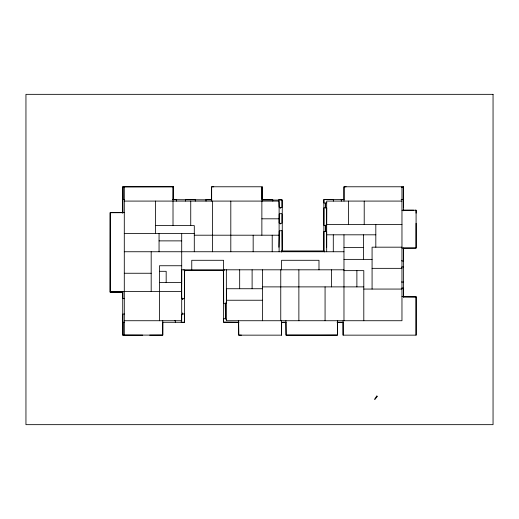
<?xml version="1.0" encoding="UTF-8"?>
<svg xmlns="http://www.w3.org/2000/svg" width="519" height="519" viewBox="0 0 519 519"><rect width="100%" height="100%" fill="white"/><g stroke="black" fill="none" stroke-linecap="round" stroke-linejoin="round"><path stroke-width="0.78" d="M226.407 288.733L226.401 303.167L225.609 302.888L225.622 319.243L226.323 319.243M279.151 235.86L278.878 247.226M326.646 224.279L326.73 208.262M343.072 320.729L343.072 335.151L416.082 335.151L416.089 296.803L403.49 296.583L403.497 288.525C403.756 287.636 400.662 288.058 401.888 288.441A19.813 19.813 0 0 0 401.44 288.48M416.089 223.274L416.082 248.043L403.438 248.101L403.49 261.206L401.511 260.759M416.089 213.153L416.089 210.221L415.194 210.214M173.216 187.314L173.164 199.497L172.626 199.504M261.894 187.314L261.829 199.51M238.636 320.729L238.636 335.151L281.596 335.151L281.661 322.474L283.724 322.286L285.937 322.312L286.196 335.151L320.288 335.164L337.46 335.099L337.454 322.286L343.072 322.299L343.13 335.151M403.49 207.717L403.561 186.775L343.993 186.775L343.993 201.08M279.157 235.049L279.19 230.987L281.921 230.507L282.096 249.905L281.525 250.567L281.564 252.072M279.138 218.408L279.19 214.01L281.46 213.478L281.94 214.159L281.908 223.209L280.578 223.436C279.994 225.233 280.455 222.022 279.092 222.988L279.17 219.226M181.682 282.115L181.689 269.958M324.362 251.949L324.427 251.125L323.869 250.482L323.908 231.487L325.387 231.461L325.387 225.48L323.888 225.395L323.927 207.808L325.29 207.756L325.543 206.108A13.974 13.974 0 0 0 325.504 204.175L325.342 203.137L323.901 203.039L323.901 199.543L327.126 199.517M181.371 320.424L181.202 322.28L184.556 322.299L184.453 314.112L183.168 313.982L182.545 312.957L182.338 314.118M174.819 320.489L175.26 320.508M182.578 299.152L182.798 298.399L182.338 298.568M376.775 396.146L377.378 396.321L374.802 399.5A1.946 1.946 0 0 1 374.621 399.221L376.833 395.958M181.391 320.236L181.721 314.501L182.364 314.105M124.385 314.001L122.854 314.099L122.692 335.105L142.725 335.164M403.568 297.127L415.823 297.063M403.49 266.967C401.888 266.889 401.531 266.948 401.388 267.551M346.108 186.782L343.993 186.853L343.993 199.491L341.204 199.543L341.333 201.138M213.75 186.782L211.635 186.846L211.635 199.504L205.926 199.536L206.043 201.132M124.443 334.664L123.087 334.69L123.061 322.305L124.093 322.299M401.661 199.517L403.25 199.504L403.302 187.314L401.459 187.314M326.847 202.708L325.718 202.793A1.596 1.596 0 0 1 325.705 203.085L325.614 208.119L326.756 208.145M413.688 210.214L403.49 210.24M326.334 225.077L325.802 225.077L325.802 231.649L326.646 231.889L326.672 234.419M149.686 335.157L162.758 335.099L162.791 322.293L184.453 322.305L184.453 270.594L223.598 270.594L223.598 322.305L239 322.305M272.812 201.113L272.735 199.517L262.205 199.491L262.16 186.775L211.635 186.775L211.635 201.087M343.987 199.51L323.869 199.51L323.869 250.956L282.258 250.956L282.258 200.107L262.011 200.036M401.122 199.51L403.561 199.491M124.294 201.087L279.112 201.087L279.112 251.747M401.966 201.08L326.672 201.08L326.672 251.747M401.966 210.221L416.089 210.221L416.089 248.082L401.966 248.082M124.294 212.654L110.177 212.654L110.177 292.21L122.828 292.249L122.834 298.607L124.242 298.672M261.868 218.81L279.112 218.81M326.672 224.532L401.966 224.532M155.46 225.603L194.294 225.603L194.294 251.747M124.294 233.492L194.294 233.492M326.672 234.815L375.814 234.815M194.294 235.204L279.112 235.204M159.054 240.874L181.702 240.874M401.966 247.18L372.078 247.18L372.078 289.064M343.974 247.608L363.43 247.608M124.294 251.747L343.974 251.747M343.974 259.377L372.078 259.377M181.702 265.747L159.463 265.747L159.463 320.729M372.078 268.349L401.966 268.349M181.702 269.809L343.974 269.809M343.974 270.639L363.8 270.639L363.8 320.729M159.463 271.307L166.177 271.307L166.177 282.563M124.294 273.254L151.185 273.254M159.463 282.563L181.702 282.563M262.549 286.884L363.8 286.884M226.349 288.733L262.549 288.733M363.8 289.064L401.966 289.064M110.177 291.529L181.702 291.529M122.724 292.21L110.177 292.21L110.106 290.063L110.184 212.686L122.821 212.654L122.692 186.853L173.476 186.775L173.482 187.508M401.966 296.608L416.082 296.608L416.082 335.151M226.349 300.242L262.549 300.242M124.294 320.729L181.702 320.729L181.702 233.492M122.724 322.305L124.326 322.305M281.953 322.305L286.008 322.305M337.071 322.305L343.559 322.305M328.54 199.517L333.263 199.53L333.406 201.119M124.19 199.51L123.107 199.51L123.087 187.242L124.262 187.288M172.931 199.698L211.804 199.841M181.501 291.938L181.695 298.081L182.61 298.47M181.423 291.14L181.682 283.017M241.432 335.151L238.824 335.112L238.623 322.293L223.579 322.111L223.644 318.647C226.31 319.944 225.129 315.293 225.447 313.917L225.22 303.764L224.461 303.258L223.689 303.479L223.624 273.182L223.183 270.736A7.162 7.162 0 0 0 223.695 270.723L224.15 270.671L224.124 269.588M401.414 281.999L403.497 282.128M182.266 299.022L182.941 299.301L183.077 298.613L184.446 298.555L184.466 271.567L184.9 270.756L184.485 271.418L183.947 269.614M185.543 201.08L185.471 199.51L195.254 199.517L195.3 201.119M278.924 201.768L279.125 207.224L280.202 207.379C279.955 209.974 280.721 206.38 281.914 207.548L281.921 199.536L278.735 199.497L278.8 201.113M175.234 320.573L175.338 322.293M176.415 201.106L176.33 199.543L173.547 199.517L173.482 191.024M326.665 235.198L326.672 247.213M403.561 186.775L403.535 210.818M403.535 247.978L403.535 297.257M401.966 186.775L401.966 320.729L226.349 320.729L226.349 269.809M375.814 224.532L375.814 247.18M364.215 201.08L364.215 224.532M363.43 234.815L363.43 259.377M356.884 270.639L356.884 286.884M348.405 201.08L348.405 224.532M343.974 234.815L343.974 320.729M337.46 320.729L337.46 335.099L285.937 335.099L285.937 320.729M333.295 234.815L333.295 251.747M331.485 269.809L331.485 286.884M325.069 286.884L325.069 320.729M318.984 269.809L318.984 260.291L281.583 260.291L281.583 269.809M298.873 269.809L298.873 320.729M281.596 320.729L281.596 335.151M280.753 269.809L280.753 320.729M272.216 235.204L272.216 251.747M262.549 269.809L262.549 320.729M262.16 186.775L262.16 201.087M261.868 201.087L261.868 235.204M253.168 235.204L253.168 251.747M252.111 269.809L252.111 288.733M239.674 269.809L239.674 288.733M230.806 201.087L230.806 251.747M223.598 269.809L223.598 260.291L191.758 260.291L191.758 269.809M212.563 201.087L212.563 251.747M190.739 201.087L190.739 225.603M173.476 199.51L173.476 186.775L122.724 186.775L122.724 213.244M173.015 186.775L173.015 225.603M162.758 320.729L162.758 335.099L122.724 335.099L122.724 291.607M159.054 233.492L159.054 251.747M155.46 201.087L155.46 233.492M151.185 251.747L151.185 291.529M124.294 186.775L124.294 335.099M493.05 94.341L25.95 94.341L25.95 424.659L493.05 424.659L493.05 94.341M124.333 199.51L122.724 199.51L124.339 199.517"/></g></svg>
